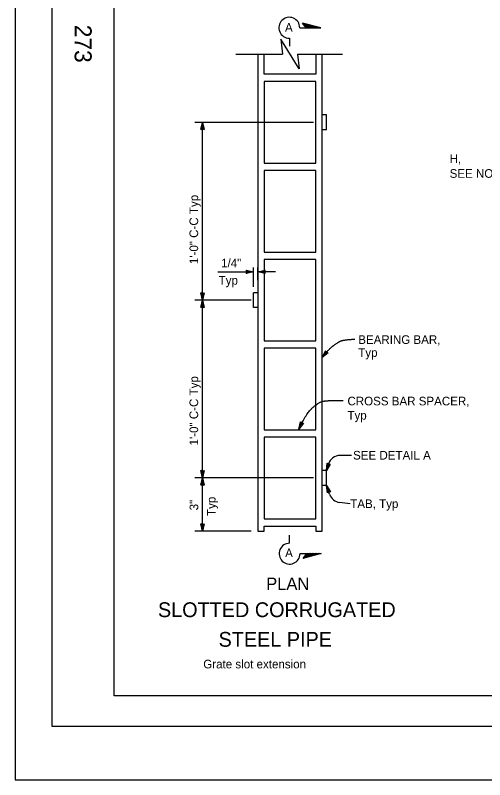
# Model space of a CAD drawing. Extents: x -893 to 867, y -474 to 712.
# Drawn here: x -893 to -513, y -474 to 145 of the extents above; entities that cross this region are included whole.
import ezdxf

# ---------------------------------------------------------------- set-up
doc = ezdxf.new("R2010")
doc.units = 0
for name, color, linetype in [('23 Layout Notes', 7, 'Continuous'), ('56 Stage 3 Anno', 7, 'Continuous'), ('57 Undefined', 7, 'Continuous'), ('60 Nongeo Data', 7, 'Continuous'), ('border_PLOTTING-ELEMENTS', 7, 'Continuous'), ('border_rw_22x34_Cut_Lines', 7, 'Continuous'), ('border_SHEET', 7, 'Continuous'), ('border_WITHIN-BORDER-anno', 7, 'Continuous')]:
    doc.layers.add(name, color=color, linetype=linetype)

msp = doc.modelspace()

# ---------------------------------------------------------------- linework, layer by layer
at = {"layer": '23 Layout Notes'}
for p, q in [((-645.92, 135.02), (-660.84, 138.83)), ((-657.76, 135.02), (-660.84, 138.83)), ((-647.15, 135.02), (-660.52, 138.43)), ((-648.38, 135.02), (-660.2, 138.04)), ((-649.6, 135.02), (-659.88, 137.64)), ((-650.83, 135.02), (-659.57, 137.25)), ((-652.06, 135.02), (-659.25, 136.86)), ((-653.28, 135.02), (-658.93, 136.46)), ((-663.01, 135.02), (-645.92, 135.02)), ((-663, 135.1), (-663, 135.1)), ((-654.51, 135.02), (-658.61, 136.07)), ((-655.74, 135.02), (-658.29, 135.67)), ((-656.96, 135.03), (-657.96, 135.28)), ((-671.45, 126.59), (-671.45, 120.17)), ((-671.25, -282.51), (-671.25, -276.09)), ((-662.81, -290.95), (-645.72, -290.95)), ((-645.72, -290.95), (-660.64, -294.75)), ((-657.56, -290.95), (-660.64, -294.75)), ((-646.94, -290.95), (-660.32, -294.36)), ((-648.17, -290.95), (-660, -293.97)), ((-649.4, -290.95), (-659.68, -293.57)), ((-650.62, -290.95), (-659.36, -293.18)), ((-651.85, -290.95), (-659.04, -292.78)), ((-653.08, -290.95), (-658.72, -292.39)), ((-654.31, -290.95), (-658.4, -291.99)), ((-655.53, -290.95), (-658.08, -291.6)), ((-656.75, -290.96), (-657.75, -291.21)), ((-662.8, -291.03), (-662.8, -291.03))]:
    msp.add_line(p, q, dxfattribs=at)
for centre, start, end in [((-671.45, 135.02), 0.00004, 270.00053), ((-671.25, -290.95), 89.99947, 359.99996)]:
    msp.add_arc(centre, 8.44, start, end, dxfattribs=at)
at = {"layer": '56 Stage 3 Anno'}
for p, q in [((-651.95, 58.36), (-748.12, 58.36)), ((-741.83, -85.64), (-741.83, 58.36)), ((-700.45, -74.72), (-700.45, -59.19)), ((-696.95, -69.36), (-696.95, -59.19)), ((-729.41, -62.69), (-700.45, -62.69)), ((-682.59, -62.69), (-696.95, -62.69)), ((-702.45, -85.64), (-748.12, -85.64)), ((-741.83, -229.64), (-741.83, -85.64)), ((-621.02, -211.4), (-630.3, -211.4)), ((-639.85, -218.45), (-641.45, -223.64)), ((-651.95, -229.64), (-748.12, -229.64)), ((-741.83, -272.73), (-741.83, -229.64)), ((-638.84, -242.89), (-641.45, -235.64)), ((-622.14, -250.53), (-630.72, -249.42)), ((-702.45, -272.73), (-748.12, -272.73))]:
    msp.add_line(p, q, dxfattribs=at)
for points in [[(-743.15, 52.46), (-741.83, 58.36), (-740.52, 52.46), (-740.87, 52.67), (-741.83, 56.99), (-742.8, 52.66), (-742.45, 52.87), (-741.83, 55.64), (-741.22, 52.88), (-741.57, 53.09), (-741.83, 54.28), (-742.1, 53.08), (-741.83, 53.24), (-740.52, 52.46), (-741.83, 53.24)], [(-706.36, -61.37), (-700.45, -62.69), (-706.36, -64), (-706.15, -63.65), (-701.82, -62.69), (-706.15, -61.72), (-705.94, -62.07), (-703.17, -62.69), (-705.94, -63.3), (-705.73, -62.95), (-704.53, -62.69), (-705.73, -62.42), (-705.57, -62.69), (-706.36, -64), (-705.57, -62.69)], [(-691.05, -64.01), (-696.95, -62.69), (-691.05, -61.38), (-691.26, -61.73), (-695.59, -62.69), (-691.26, -63.66), (-691.47, -63.31), (-694.24, -62.69), (-691.47, -62.08), (-691.68, -62.43), (-692.88, -62.69), (-691.67, -62.96), (-691.84, -62.69), (-691.05, -61.38), (-691.84, -62.69)], [(-740.51, -79.73), (-741.83, -85.64), (-743.14, -79.73), (-742.79, -79.94), (-741.83, -84.27), (-740.86, -79.94), (-741.21, -80.15), (-741.83, -82.92), (-742.44, -80.15), (-742.09, -80.36), (-741.83, -81.56), (-741.56, -80.36), (-741.83, -80.52), (-743.14, -79.73), (-741.83, -80.52)], [(-743.15, -91.54), (-741.83, -85.64), (-740.52, -91.54), (-740.87, -91.33), (-741.83, -87.01), (-742.8, -91.34), (-742.45, -91.13), (-741.83, -88.36), (-741.22, -91.12), (-741.57, -90.91), (-741.83, -89.72), (-742.1, -90.92), (-741.83, -90.76), (-740.52, -91.54), (-741.83, -90.76)], [(-640.08, -128.22), (-644.85, -131.95), (-642.11, -126.56), (-641.97, -126.94), (-643.98, -130.89), (-640.48, -128.16), (-640.88, -128.1), (-643.12, -129.85), (-641.84, -127.32), (-641.7, -127.71), (-642.26, -128.8), (-641.29, -128.04), (-641.6, -128), (-642.11, -126.56), (-641.6, -128)], [(-660.04, -185.39), (-663.78, -190.15), (-662.41, -184.26), (-662.19, -184.6), (-663.19, -188.92), (-660.45, -185.43), (-660.85, -185.47), (-662.6, -187.7), (-661.96, -184.94), (-661.74, -185.28), (-662.02, -186.47), (-661.25, -185.51), (-661.57, -185.54), (-662.41, -184.26), (-661.57, -185.54)], [(-638.45, -218.39), (-641.45, -223.64), (-640.96, -217.61), (-640.69, -217.91), (-641.05, -222.33), (-638.85, -218.48), (-639.24, -218.58), (-640.65, -221.04), (-640.42, -218.22), (-640.15, -218.52), (-640.25, -219.74), (-639.64, -218.67), (-639.94, -218.75), (-640.96, -217.61), (-639.94, -218.75)], [(-740.51, -223.73), (-741.83, -229.64), (-743.14, -223.73), (-742.79, -223.94), (-741.83, -228.27), (-740.86, -223.94), (-741.21, -224.15), (-741.83, -226.92), (-742.44, -224.15), (-742.09, -224.36), (-741.83, -225.56), (-741.56, -224.36), (-741.83, -224.52), (-743.14, -223.73), (-741.83, -224.52)], [(-743.15, -235.54), (-741.83, -229.64), (-740.52, -235.54), (-740.87, -235.33), (-741.83, -231.01), (-742.8, -235.34), (-742.45, -235.13), (-741.83, -232.36), (-741.22, -235.12), (-741.57, -234.91), (-741.83, -233.72), (-742.1, -234.92), (-741.83, -234.76), (-740.52, -235.54), (-741.83, -234.76)], [(-640.69, -241.64), (-641.45, -235.64), (-638.22, -240.75), (-638.62, -240.67), (-640.99, -236.93), (-640.44, -241.33), (-640.18, -241.01), (-640.54, -238.2), (-639.02, -240.59), (-639.42, -240.51), (-640.08, -239.48), (-639.92, -240.7), (-639.72, -240.45), (-638.22, -240.75), (-639.72, -240.45)], [(-740.51, -266.83), (-741.83, -272.73), (-743.14, -266.82), (-742.79, -267.03), (-741.83, -271.36), (-740.86, -267.03), (-741.21, -267.24), (-741.83, -270.01), (-742.44, -267.24), (-742.09, -267.46), (-741.83, -268.65), (-741.56, -267.45), (-741.83, -267.61), (-743.14, -266.82), (-741.83, -267.61)]]:
    msp.add_lwpolyline(points, close=True, dxfattribs=at)
for centre, start, end in [((-630.3, -221.4), 90, 162.83178), ((-629.43, -239.5), 199.81191, 262.62676)]:
    msp.add_arc(centre, 10, start, end, dxfattribs=at)
for points in [[(-644.85, -131.95), (-638.35, -124.04), (-631.57, -119.52), (-628.74, -118.11), (-620.55, -117.26), (-618.29, -117.26)], [(-663.78, -190.15), (-657.56, -177.16), (-649.09, -169.53), (-644.85, -167.55), (-640.33, -166.98), (-634.39, -166.98), (-627.9, -166.98), (-627.9, -166.98)]]:
    msp.add_open_spline(points, degree=2, dxfattribs=at)
at = {"layer": '60 Nongeo Data'}
for p, q in [((-714.83, 113.66), (-676.95, 113.66)), ((-696.95, 113.66), (-696.95, -272.73)), ((-691.95, 97.36), (-691.95, 113.66)), ((-664.95, 113.66), (-628.34, 113.66)), ((-649.95, 113.66), (-649.95, 97.36)), ((-644.95, -272.73), (-644.95, 113.66)), ((-649.95, 97.36), (-691.95, 97.36)), ((-649.95, 91.36), (-691.95, 91.36)), ((-691.95, 91.36), (-691.95, 25.36)), ((-649.95, 25.36), (-649.95, 91.36)), ((-641.45, 64.36), (-644.95, 64.36)), ((-641.45, 52.36), (-641.45, 64.36)), ((-649.95, 55.36), (-649.95, 61.36)), ((-641.45, 52.36), (-644.95, 52.36)), ((-691.95, 25.36), (-649.95, 25.36)), ((-649.95, 19.36), (-691.95, 19.36)), ((-691.95, 19.36), (-691.95, -46.64)), ((-649.95, -46.64), (-649.95, 19.36)), ((-691.95, -46.64), (-649.95, -46.64)), ((-649.95, -52.64), (-691.95, -52.64)), ((-691.95, -52.64), (-691.95, -118.64)), ((-649.95, -118.64), (-649.95, -52.64)), ((-700.45, -91.64), (-700.45, -79.64)), ((-696.95, -79.64), (-700.45, -79.64)), ((-696.95, -91.64), (-700.45, -91.64)), ((-691.95, -118.64), (-649.95, -118.64)), ((-649.95, -124.64), (-691.95, -124.64)), ((-691.95, -124.64), (-691.95, -190.64)), ((-649.95, -190.64), (-649.95, -124.64)), ((-691.95, -190.64), (-649.95, -190.64)), ((-649.95, -196.64), (-691.95, -196.64)), ((-691.95, -196.64), (-691.95, -262.64)), ((-649.95, -262.64), (-649.95, -196.64)), ((-641.45, -223.64), (-644.95, -223.64)), ((-641.45, -235.64), (-641.45, -223.64)), ((-641.45, -235.64), (-644.95, -235.64)), ((-691.95, -262.64), (-649.95, -262.64)), ((-691.95, -272.73), (-691.95, -268.64)), ((-691.95, -268.64), (-649.95, -268.64)), ((-649.95, -268.64), (-649.95, -272.73)), ((-696.95, -272.73), (-691.95, -272.73)), ((-649.95, -272.73), (-644.95, -272.73))]:
    msp.add_line(p, q, dxfattribs=at)
msp.add_lwpolyline([(-664.95, 113.66), (-663.45, 101.66), (-678.45, 125.66), (-676.95, 113.66)], dxfattribs=at)
at = {"layer": 'border_PLOTTING-ELEMENTS'}
for points in [[(-893.45, -474.04), (866.55, -474.04), (866.55, 711.96), (-893.45, 711.96)], [(-863.45, 668.96), (836.55, 668.96), (836.55, -431.04), (-863.45, -431.04)]]:
    msp.add_lwpolyline(points, close=True, dxfattribs=at)
at = {"layer": 'border_rw_22x34_Cut_Lines'}
msp.add_lwpolyline([(-863.45, 668.96), (836.55, 668.96), (836.55, -431.04), (-863.45, -431.04)], close=True, dxfattribs=at)
at = {"layer": 'border_SHEET'}
for p, q in [((-813.45, -406.04), (-813.45, 643.96)), ((811.55, -406.04), (-813.45, -406.04))]:
    msp.add_line(p, q, dxfattribs=at)

# ---------------------------------------------------------------- texts
at = {"layer": '57 Undefined'}
for s, height, p in [('A', 7, (-674.97, 131.79)), ('H,', 7, (-541.64, 25.37)), ('SEE NOTE 1', 7, (-541.64, 13.47)), ('1/4"', 7, (-726.7, -59.05)), ('Typ', 7, (-728.71, -73.05)), ('BEARING BAR,', 7, (-615.66, -121.09)), ('Typ', 7, (-615.66, -131.59)), ('CROSS BAR SPACER,', 7, (-624.4, -170.86)), ('Typ', 7, (-624.4, -182.36)), ('SEE DETAIL A', 7, (-619.82, -214.74)), ('TAB, Typ', 7, (-622.14, -254.03)), ('A', 7, (-674.85, -293.76)), ('PLAN', 10, (-690.23, -320.3)), ('SLOTTED CORRUGATED', 12, (-777.89, -342.37)), ('STEEL PIPE', 12, (-728.79, -366.37)), ('Grate slot extension', 7, (-741.18, -383.88))]:
    msp.add_text(s, height=height, dxfattribs=at).set_placement(p)
for s, p in [('1\'-0" C-C Typ', (-745.33, -56.41)), ('1\'-0" C-C Typ', (-745.33, -203.28)), ('Typ', (-731.24, -260.44)), ('3"', (-745.24, -255.88))]:
    msp.add_text(s, height=7, rotation=90, dxfattribs=at).set_placement(p)
at = {"layer": 'border_WITHIN-BORDER-anno'}
msp.add_text('273', height=13.779, rotation=270, dxfattribs=at).set_placement((-845.36, 137.43))

doc.saveas('drawing.dxf')
